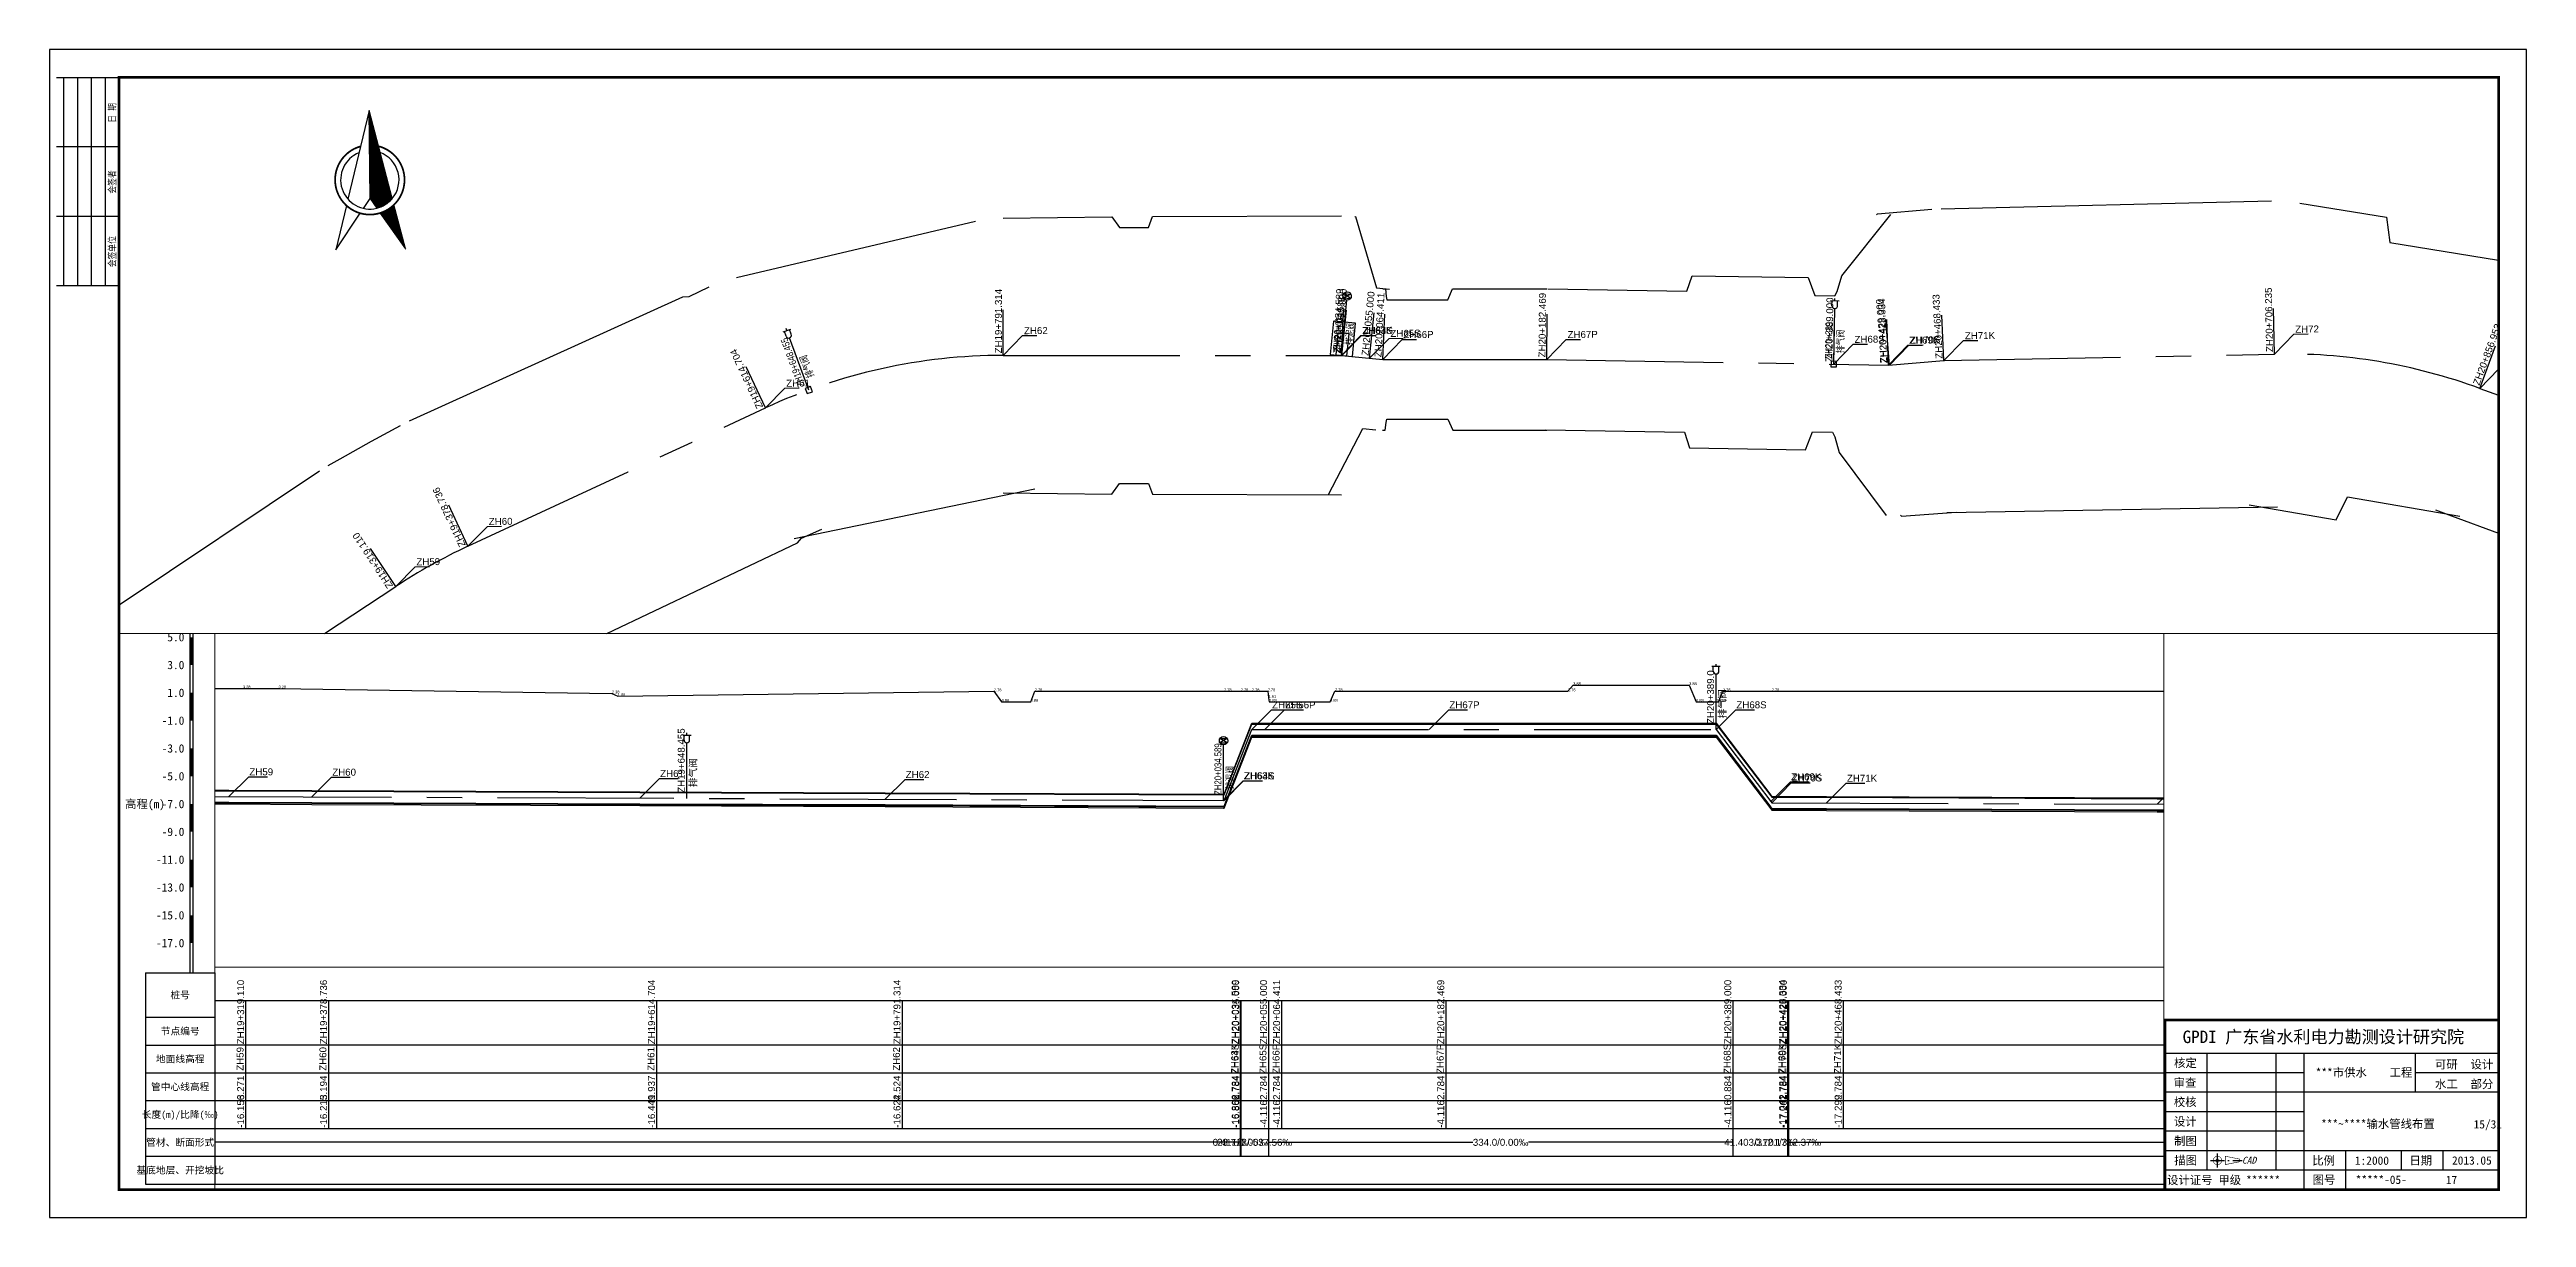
# Paper-space layout '17' of a CAD drawing. Header units: millimetres. Extents: x 0 to 891, y 0 to 420.
# The model-space entities are those that its viewports show. They can reach past a viewport. Long polylines and large blocks are cut down to what shows.
import ezdxf
from ezdxf.enums import TextEntityAlignment as Align
from ezdxf.lldxf.tags import DXFTag

# ---------------------------------------------------------------- set-up
doc = ezdxf.new("R2010")
doc.units = ezdxf.units.MM
doc.linetypes.add('CENTER', pattern=[50.8, 31.75, -6.35, 6.35, -6.35])
for name, color, linetype in [('pipe', 3, 'Continuous'), ('pipe_cen', 1, 'CENTER'), ('tab', 9, 'Continuous'), ('地形剖面', 4, 'Continuous'), ('布局裁图', 3, 'Continuous'), ('水工平面管线标注', 3, 'Continuous'), ('水工开挖线', 5, 'Continuous'), ('纵面管线标注', 3, 'Continuous'), ('附属设施', 2, 'Continuous')]:
    doc.layers.add(name, color=color, linetype=linetype)
doc.layers.add('管线-管廊边线-北线', color=4, linetype='管廊边线', lineweight=9)
doc.styles.add('FSD', font='')
doc.styles.add('HT', font='simhei.ttf')
doc.styles.get("Standard").update_dxf_attribs({"font": 'arial.ttf'})
doc.styles.get('FSD').set_extended_font_data('SimSun')
tags = doc.linetypes.add('管廊边线', pattern='A,50,-5,["管廊边线",Standard,S=2.54,R=0,X=-3.5,Y=-1.27],-12', length=67).pattern_tags.tags
tags[6] = DXFTag(74, 10)

# ---------------------------------------------------------------- blocks, each defined once
blk = doc.blocks.new('sign')
at = {"color": 7}
for p, q in [((-20, 0), (-20, -75)), ((-15, 0), (-15, -75)), ((-10, 0), (-10, -75)), ((-5, 0), (-5, -75)), ((0, -25), (-22.5, -25)), ((0, -50), (-22.5, -50))]:
    blk.add_line(p, q, dxfattribs=at)
blk.add_lwpolyline([(-22.5, 0), (0, 0), (0, -75), (-22.5, -75)], dxfattribs=at)
at = {"color": 3, "style": 'FSD', "width": 0.8}
for s, p in [('日 期', (-1.24, -16.3)), ('会签者', (-1.2, -41.81)), ('会签单位', (-1.2, -68.28))]:
    blk.add_text(s, height=2.5, rotation=90, dxfattribs=at).set_placement(p)
blk = doc.blocks.new('图框')
at = {"color": 7, "ltscale": 8}
for p, q in [((761, 10), (761, 71)), ((881, 71), (881, 10))]:
    blk.add_line(p, q, dxfattribs=at)
at = {"color": 7}
for p, q in [((881, 59), (761, 59)), ((776, 59), (776, 17)), ((801, 17), (801, 59)), ((811, 10), (811, 59)), ((851, 59), (851, 45)), ((811, 52), (761, 52)), ((881, 45), (761, 45)), ((881, 52), (851, 52)), ((811, 38), (761, 38)), ((811, 31), (761, 31)), ((881, 24), (761, 24)), ((826, 10), (826, 24)), ((846, 17), (846, 24)), ((861, 17), (861, 24)), ((881, 17), (761, 17))]:
    blk.add_line(p, q, dxfattribs=at)
at = {"color": 1}
for p, q in [((777.36, 20.51), (782.36, 20.51)), ((779.86, 18.01), (779.86, 23.01)), ((783.61, 20.51), (784.11, 20.51)), ((785.36, 20.51), (788.7, 20.51))]:
    blk.add_line(p, q, dxfattribs=at)
blk.add_lwpolyline([(0, 0), (891, 0), (891, 420), (0, 420)], close=True)
at = {"const_width": 1}
blk.add_lwpolyline([(25, 10), (25, 410), (881, 410), (881, 10)], close=True, dxfattribs=at)
at = {"color": 7, "const_width": 1}
blk.add_lwpolyline([(761, 10), (761, 71), (881, 71), (881, 10)], close=True, dxfattribs=at)
at = {"color": 5, "const_width": 0.2}
for points in [[(781.35, 20.66, 39.991666), (781.36, 20.51, 0.025005)], [(780.45, 20.57, 39.991666), (780.46, 20.51, 0.025005)]]:
    blk.add_lwpolyline(points, format="xyb", close=True, dxfattribs=at)
blk.add_lwpolyline([(787.7, 20.01), (782.7, 19.01), (782.7, 22.01), (787.7, 21.01)], close=True, dxfattribs=at)
blk.add_blockref('sign', (25, 410))
at = {"color": 3, "style": 'HT'}
for s, height, p in [('GPDI 广东省水利电力勘测设计研究院', 4.5, (767.32, 62.71)), ('***市供水', 3, (815.18, 50.63)), ('工程', 3, (841.77, 50.63)), ('可研', 3, (858.09, 53.54)), ('设计', 3, (870.9, 53.54)), ('水工', 3, (858.09, 46.44)), ('部分', 3, (870.9, 46.44)), ('***~****输水管线布置', 3, (817.12, 32.13)), ('比例', 3, (813.95, 18.94)), ('1:2000', 3, (829.29, 18.94)), ('日期', 3, (848.89, 18.98)), ('2013.05', 3, (864.23, 18.98)), ('图号', 3, (814.08, 12.06)), ('*****-05-', 3, (829.59, 12.06))]:
    blk.add_text(s, height=height, dxfattribs=at).set_placement(p)
at = {"color": 3, "ltscale": 8, "style": 'HT'}
for s, p in [('核定', (764.23, 55.53)), ('审查', (764.08, 48.46)), ('校核', (764.15, 41.51)), ('设计', (764.16, 34.49)), ('制图', (764.25, 27.48)), ('描图', (764.31, 20.49))]:
    blk.add_text(s, height=3, dxfattribs=at).set_placement(p, align=Align.MIDDLE_LEFT)
at = {"color": 3, "style": 'HT', "oblique": 15}
blk.add_text('CAD', height=2.5, dxfattribs=at).set_placement((788.67, 19.33))
at = {"color": 3, "ltscale": 8, "style": 'HT'}
for s, p in [('设计证号 ', (761.71, 11.94)), ('甲级 ', (780.19, 11.94)), ('******', (790.15, 11.94))]:
    blk.add_text(s, height=3, dxfattribs=at).set_placement(p)
blk = doc.blocks.new('*X9')
at = {"color": 0}
for p, q in [((2.948, 5.027), (2.95, 5.029)), ((2.948, 5.013), (2.953, 5.017)), ((2.948, 4.999), (2.955, 5.006)), ((2.948, 4.985), (2.958, 4.995)), ((2.948, 4.97), (2.961, 4.983)), ((2.948, 4.956), (2.964, 4.972)), ((2.948, 4.942), (2.967, 4.961)), ((2.948, 4.928), (2.97, 4.949)), ((2.948, 4.914), (2.972, 4.938)), ((2.948, 4.9), (2.975, 4.927)), ((2.948, 4.886), (2.978, 4.916)), ((2.948, 4.871), (2.981, 4.904)), ((2.948, 4.857), (2.984, 4.893)), ((2.948, 4.843), (2.987, 4.882)), ((2.948, 4.829), (2.989, 4.87)), ((2.948, 4.815), (2.992, 4.859)), ((2.948, 4.801), (2.995, 4.848)), ((2.948, 4.787), (2.998, 4.836)), ((2.948, 4.772), (3.001, 4.825)), ((2.948, 4.758), (3.004, 4.814)), ((2.948, 4.744), (3.006, 4.802)), ((2.948, 4.73), (3.009, 4.791)), ((2.948, 4.716), (3.012, 4.78)), ((2.948, 4.702), (3.015, 4.768)), ((2.948, 4.688), (3.018, 4.757)), ((2.948, 4.673), (3.02, 4.746)), ((2.948, 4.659), (3.023, 4.735)), ((2.948, 4.645), (3.026, 4.723)), ((2.948, 4.631), (3.029, 4.712)), ((2.948, 4.617), (3.032, 4.701)), ((2.948, 4.603), (3.035, 4.689)), ((2.948, 4.589), (3.037, 4.678)), ((2.948, 4.574), (3.04, 4.667)), ((2.948, 4.56), (3.043, 4.655)), ((2.948, 4.546), (3.046, 4.644)), ((2.948, 4.532), (3.049, 4.633)), ((2.948, 4.518), (3.052, 4.621)), ((2.948, 4.504), (3.054, 4.61)), ((2.948, 4.49), (3.057, 4.599)), ((2.948, 4.475), (3.06, 4.587)), ((2.948, 4.461), (3.063, 4.576)), ((2.948, 4.447), (3.066, 4.565)), ((2.948, 4.433), (3.069, 4.554)), ((2.948, 4.419), (3.071, 4.542)), ((2.948, 4.405), (3.074, 4.531)), ((2.948, 4.391), (3.077, 4.52)), ((2.948, 4.376), (3.08, 4.508)), ((2.948, 4.362), (3.083, 4.497)), ((2.948, 4.348), (3.086, 4.486)), ((2.948, 4.334), (3.088, 4.474)), ((2.948, 4.32), (3.091, 4.463)), ((2.948, 4.306), (3.094, 4.452)), ((2.948, 4.292), (3.097, 4.44)), ((2.948, 4.277), (3.1, 4.429)), ((2.948, 4.263), (3.103, 4.418)), ((2.948, 4.249), (3.105, 4.406)), ((2.948, 4.235), (3.108, 4.395)), ((2.948, 4.221), (3.111, 4.384)), ((2.948, 4.207), (3.114, 4.372)), ((2.948, 4.193), (3.117, 4.361)), ((2.948, 4.178), (3.119, 4.35)), ((2.948, 4.164), (3.122, 4.339)), ((2.948, 4.15), (3.125, 4.327)), ((2.948, 4.136), (3.128, 4.316)), ((2.948, 4.122), (3.131, 4.305)), ((2.948, 4.108), (3.134, 4.293)), ((2.948, 4.094), (3.136, 4.282)), ((2.948, 4.079), (3.139, 4.271)), ((2.948, 4.065), (3.142, 4.259)), ((2.948, 4.051), (3.145, 4.248)), ((2.948, 4.037), (3.148, 4.237)), ((2.948, 4.023), (3.151, 4.225)), ((2.948, 4.009), (3.153, 4.214)), ((2.948, 3.995), (3.156, 4.203)), ((2.948, 3.98), (3.159, 4.191)), ((2.948, 3.966), (3.162, 4.18)), ((2.948, 3.952), (3.165, 4.169)), ((2.948, 3.938), (3.168, 4.158)), ((2.948, 3.924), (3.17, 4.146)), ((2.948, 3.91), (3.173, 4.135)), ((2.948, 3.896), (3.176, 4.124)), ((2.948, 3.881), (3.179, 4.112)), ((2.948, 3.867), (3.182, 4.101)), ((2.948, 3.853), (3.185, 4.09)), ((2.948, 3.839), (3.187, 4.078)), ((2.948, 3.825), (3.19, 4.067)), ((2.948, 3.811), (3.193, 4.056)), ((2.948, 3.797), (3.196, 4.044)), ((2.948, 3.782), (3.199, 4.033)), ((2.948, 3.768), (3.202, 4.022)), ((2.953, 3.759), (3.204, 4.01)), ((2.958, 3.75), (3.207, 3.999)), ((2.964, 3.742), (3.21, 3.988)), ((2.97, 3.733), (3.213, 3.977)), ((2.976, 3.725), (3.216, 3.965)), ((2.981, 3.717), (3.218, 3.954)), ((2.987, 3.708), (3.221, 3.943)), ((2.993, 3.7), (3.224, 3.931)), ((2.999, 3.691), (3.227, 3.92)), ((3.004, 3.683), (3.23, 3.909)), ((3.01, 3.675), (3.233, 3.897)), ((3.016, 3.666), (3.235, 3.886)), ((3.022, 3.658), (3.238, 3.875)), ((3.027, 3.65), (3.241, 3.863)), ((3.033, 3.641), (3.244, 3.852)), ((3.039, 3.633), (3.247, 3.841)), ((3.048, 3.627), (3.25, 3.829)), ((3.067, 3.633), (3.252, 3.818)), ((3.088, 3.639), (3.255, 3.807)), ((3.111, 3.648), (3.258, 3.795)), ((3.137, 3.66), (3.261, 3.784)), ((3.169, 3.679), (3.264, 3.773)), ((3.223, 3.718), (3.266, 3.76))]:
    blk.add_line(p, q, dxfattribs=at)
blk = doc.blocks.new('*X8')
at = {"color": 0}
for p, q in [((3.102, 3.54), (3.132, 3.57)), ((3.108, 3.532), (3.157, 3.581)), ((3.114, 3.524), (3.185, 3.595)), ((3.119, 3.515), (3.219, 3.615)), ((3.125, 3.507), (3.276, 3.658)), ((3.131, 3.498), (3.292, 3.66)), ((3.137, 3.49), (3.295, 3.648)), ((3.142, 3.482), (3.298, 3.637)), ((3.148, 3.473), (3.301, 3.626)), ((3.154, 3.465), (3.303, 3.614)), ((3.16, 3.457), (3.306, 3.603)), ((3.165, 3.448), (3.309, 3.592)), ((3.171, 3.44), (3.312, 3.581)), ((3.177, 3.431), (3.315, 3.569)), ((3.096, 3.549), (3.11, 3.562)), ((3.183, 3.423), (3.317, 3.558)), ((3.188, 3.415), (3.32, 3.547)), ((3.194, 3.406), (3.323, 3.535)), ((3.2, 3.398), (3.326, 3.524)), ((3.206, 3.389), (3.329, 3.513)), ((3.211, 3.381), (3.332, 3.501)), ((3.217, 3.373), (3.334, 3.49)), ((3.223, 3.364), (3.337, 3.479)), ((3.229, 3.356), (3.34, 3.467)), ((3.234, 3.347), (3.343, 3.456)), ((3.24, 3.339), (3.346, 3.445)), ((3.246, 3.331), (3.349, 3.433)), ((3.252, 3.322), (3.351, 3.422)), ((3.257, 3.314), (3.354, 3.411)), ((3.263, 3.305), (3.357, 3.4)), ((3.269, 3.297), (3.36, 3.388)), ((3.275, 3.289), (3.363, 3.377)), ((3.28, 3.28), (3.366, 3.366)), ((3.286, 3.272), (3.368, 3.354)), ((3.292, 3.263), (3.371, 3.343)), ((3.298, 3.255), (3.374, 3.332)), ((3.303, 3.247), (3.377, 3.32)), ((3.309, 3.238), (3.38, 3.309)), ((3.315, 3.23), (3.383, 3.298)), ((3.321, 3.222), (3.385, 3.286)), ((3.326, 3.213), (3.388, 3.275)), ((3.332, 3.205), (3.391, 3.264)), ((3.338, 3.196), (3.394, 3.252)), ((3.344, 3.188), (3.397, 3.241)), ((3.349, 3.18), (3.4, 3.23)), ((3.355, 3.171), (3.402, 3.218)), ((3.361, 3.163), (3.405, 3.207)), ((3.367, 3.154), (3.408, 3.196)), ((3.372, 3.146), (3.411, 3.185)), ((3.378, 3.138), (3.414, 3.173)), ((3.384, 3.129), (3.416, 3.162)), ((3.39, 3.121), (3.419, 3.151)), ((3.395, 3.112), (3.422, 3.139)), ((3.401, 3.104), (3.425, 3.128)), ((3.407, 3.096), (3.428, 3.117)), ((3.413, 3.087), (3.431, 3.105)), ((3.418, 3.079), (3.433, 3.094)), ((3.424, 3.07), (3.436, 3.083)), ((3.43, 3.062), (3.439, 3.071)), ((3.436, 3.054), (3.442, 3.06)), ((3.441, 3.045), (3.445, 3.049)), ((3.447, 3.037), (3.448, 3.037))]:
    blk.add_line(p, q, dxfattribs=at)
blk = doc.blocks.new('zbz')
for p, q in [((0, 0), (-0.318, -1.274)), ((0, -1.27), (0, 0)), ((0.318, -1.274), (0, 0)), ((-0.341, -1.365), (-0.5, -2)), ((-0.095, -1.409), (0, -1.27)), ((0, -1.27), (0.095, -1.409)), ((0.5, -2), (0.341, -1.365)), ((-0.5, -2), (-0.143, -1.479)), ((0.143, -1.479), (0.5, -2))]:
    blk.add_line(p, q)
at = {"const_width": 0.025}
for points in [[(-0.129, -0.517, 1.014443), (0.143, -1.479, 1.014443)], [(0.341, -1.365, 0.588844), (0.129, -0.517, 1.014443)], [(0.143, -1.479, 0.115834), (0.341, -1.365, 1.014443)]]:
    blk.add_lwpolyline(points, format="xyb", dxfattribs=at)
for start, end in [(111.2477, 283.0769), (319.3202, 68.7523), (283.0769, 319.3202)]:
    blk.add_arc((0, -1), 0.42, start, end)
for name in ['*X9', '*X8']:
    blk.add_blockref(name, (-2.948, -5.035))
blk = doc.blocks.new('指北针')
at = {"xscale": 25, "yscale": 25, "zscale": 25}
blk.add_blockref('zbz', (12.5, 50), dxfattribs=at)
blk = doc.blocks.new('qin排气阀va')
at = {"layer": '附属设施'}
for points in [[(-1.5, 22.8), (1.5, 22.8)], [(-1, 21), (-1, 22.8)], [(0, 22.8), (0, 23.55)], [(0, 0), (0, 20)], [(1, 21), (1, 22.8)]]:
    blk.add_lwpolyline(points, dxfattribs=at)
blk.add_arc((0, 21), 1, 180, 0, dxfattribs=at)
blk.add_attdef('名称', text='', height=2.5, rotation=90, dxfattribs=at).set_placement((1, 4), align=Align.TOP_LEFT)
blk.add_attdef('ZH', text='', height=2.5, rotation=90, dxfattribs=at).set_placement((0, 2), align=Align.BOTTOM_LEFT)
blk = doc.blocks.new('qin排泥阀vmud')
at = {"layer": '附属设施'}
for points in [[(-1.29, 22.2652), (1.29, 22.2652), (-1.29, 20.7348), (1.29, 20.7348), (-1.29, 22.2652)], [(0, 0), (0, 20)]]:
    blk.add_lwpolyline(points, dxfattribs=at)
blk.add_circle((0, 21.5), 1.5, dxfattribs=at)
blk.add_attdef('名称', text='', height=2.5, rotation=89.9999985, dxfattribs=at).set_placement((1, 4), align=Align.TOP_LEFT)
blk.add_attdef('ZH', text='', height=2.5, rotation=89.9999985, dxfattribs=at).set_placement((0, 2), align=Align.BOTTOM_LEFT)
blk = doc.blocks.new('qin排气阀pa')
at = {"layer": '附属设施'}
for points in [[(-1.5, 22.8), (1.5, 22.8)], [(-1, 21), (-1, 22.8)], [(0, 22.8), (0, 23.55)], [(0, 0), (0, 20)], [(1, 21), (1, 22.8)]]:
    blk.add_lwpolyline(points, dxfattribs=at)
blk.add_lwpolyline([(-1, -1), (1, -1), (1, 1), (-1, 1)], close=True, dxfattribs=at)
blk.add_arc((0, 21), 1, 180, 0, dxfattribs=at)
blk.add_attdef('名称', text='', height=2.5, rotation=90, dxfattribs=at).set_placement((1, 4), align=Align.TOP_LEFT)
blk.add_attdef('ZH', text='', height=2.5, rotation=90, dxfattribs=at).set_placement((0, 2), align=Align.BOTTOM_LEFT)
blk = doc.blocks.new('qin排泥阀pmud')
at = {"layer": '附属设施'}
for points in [[(-1.29, 22.2652), (1.29, 22.2652), (-1.29, 20.7348), (1.29, 20.7348), (-1.29, 22.2652)], [(0, 0), (0, 20)]]:
    blk.add_lwpolyline(points, dxfattribs=at)
for points in [[(-4, 0), (4, 0), (4, 12), (-4, 12)], [(-2, 0), (2, 0), (2, 8), (-2, 8)]]:
    blk.add_lwpolyline(points, close=True, dxfattribs=at)
blk.add_circle((0, 21.5), 1.5, dxfattribs=at)
blk.add_attdef('名称', text='', height=2.5, rotation=89.9999985, dxfattribs=at).set_placement((1, 4), align=Align.TOP_LEFT)
blk.add_attdef('ZH', text='', height=2.5, rotation=89.9999985, dxfattribs=at).set_placement((0, 2), align=Align.BOTTOM_LEFT)

msp = doc.modelspace()

# ---------------------------------------------------------------- linework, layer by layer
at = {"layer": 'pipe'}
for points in [[(531409.9, 2381762.2), (532564.5, 2381757.7), (532624.1, 2381757.4), (532860.1, 2381756.5), (533036.7, 2381755.8), (533280, 2381754.8), (533280.4, 2381754.8), (533300.4, 2381805.8), (533309.8, 2381805.8), (533427.9, 2381805.8), (533634.4, 2381805.8), (533673.7, 2381754.1), (533674.4, 2381753.2), (533713.8, 2381753.1), (533951.6, 2381752.1), (534102.4, 2381751.5)], [(531409.9, 2381761.6), (532564.5, 2381757.1), (532624.1, 2381756.8), (532860.1, 2381755.9), (533036.7, 2381755.2), (533280, 2381754.2), (533280.4, 2381754.2), (533300.4, 2381805.2), (533309.8, 2381805.2), (533427.9, 2381805.2), (533634.4, 2381805.2), (533673.7, 2381753.5), (533674.4, 2381752.6), (533713.8, 2381752.5), (533951.6, 2381751.5), (534102.4, 2381750.9)], [(531409.9, 2381753.6), (532564.5, 2381749.1), (532624.1, 2381748.8), (532860.1, 2381747.9), (533036.7, 2381747.2), (533280, 2381746.2), (533280.4, 2381746.2), (533300.4, 2381797.2), (533309.8, 2381797.2), (533427.9, 2381797.2), (533634.4, 2381797.2), (533673.7, 2381745.5), (533674.4, 2381744.6), (533713.8, 2381744.5), (533951.6, 2381743.5), (534102.4, 2381742.9)], [(531409.9, 2381753), (532564.5, 2381748.5), (532624.1, 2381748.2), (532860.1, 2381747.3), (533036.7, 2381746.6), (533280, 2381745.6), (533280.4, 2381745.6), (533300.4, 2381796.6), (533309.8, 2381796.6), (533427.9, 2381796.6), (533634.4, 2381796.6), (533673.7, 2381744.9), (533674.4, 2381744), (533713.8, 2381743.9), (533951.6, 2381742.9), (534102.4, 2381742.3)], [(531409.9, 2381752.2), (532564.5, 2381747.7), (532624.1, 2381747.4), (532860.1, 2381746.5), (533036.7, 2381745.8), (533280, 2381744.8), (533280.4, 2381744.8), (533300.4, 2381795.8), (533309.8, 2381795.8), (533427.9, 2381795.8), (533634.4, 2381795.8), (533673.7, 2381744.1), (533674.4, 2381743.2), (533713.8, 2381743.1), (533951.6, 2381742.1), (534102.4, 2381741.5)]]:
    msp.add_lwpolyline(points, dxfattribs=at)
at = {"layer": 'pipe_cen'}
msp.add_lwpolyline([(528500.2, 2393525.6), (529472.1, 2394149.1, -0.036732), (529524.4, 2394177.5), (529739.6, 2394274.5, -0.109181), (529911.1, 2394310.3), (530154.3, 2394307.5), (530184, 2394304.3), (530302, 2394302.9), (530547.8, 2394296.1), (530587.8, 2394298.8), (530825.6, 2394300.8, -0.093028), (530973.1, 2394274.4), (531481.6, 2394081.5, -0.070939)], format="xyb", dxfattribs=at)
msp.add_lwpolyline([(531043.4, 2381759.1), (533280, 2381750.2), (533280.4, 2381750.2), (533300.4, 2381801.2), (533634.4, 2381801.2), (533673.7, 2381749.5), (533674.4, 2381748.6), (537328.5, 2381734.1)], dxfattribs=at)
at = {"layer": 'tab'}
for points in [[(513183.4, 2381401.7), (554886.6, 2381401.7)], [(532564.5, 2381401.7), (532564.5, 2381309.7)], [(532624.1, 2381401.7), (532624.1, 2381309.7)], [(532860.1, 2381401.7), (532860.1, 2381309.7)], [(533036.7, 2381401.7), (533036.7, 2381309.7)], [(533280, 2381401.7), (533280, 2381309.7)], [(533280.4, 2381401.7), (533280.4, 2381309.7)], [(533300.4, 2381401.7), (533300.4, 2381309.7)], [(533309.8, 2381401.7), (533309.8, 2381309.7)], [(533427.9, 2381401.7), (533427.9, 2381309.7)], [(533634.4, 2381401.7), (533634.4, 2381309.7)], [(533673.7, 2381401.7), (533673.7, 2381309.7)], [(533674.4, 2381401.7), (533674.4, 2381309.7)], [(533713.8, 2381401.7), (533713.8, 2381309.7)], [(513183.4, 2381369.7), (554886.6, 2381369.7)], [(513183.4, 2381349.7), (554886.6, 2381349.7)], [(513183.4, 2381329.7), (554886.6, 2381329.7)], [(513183.4, 2381309.7), (554886.6, 2381309.7)], [(533280, 2381309.7), (533280, 2381289.7)], [(533280.4, 2381309.7), (533280.4, 2381289.7)], [(533300.4, 2381309.7), (533300.4, 2381289.7)], [(533634.4, 2381309.7), (533634.4, 2381289.7)], [(533673.7, 2381309.7), (533673.7, 2381289.7)], [(533674.4, 2381309.7), (533674.4, 2381289.7)], [(513183.4, 2381289.7), (554886.6, 2381289.7)], [(533280, 2381299.7), (533277, 2381299.7), (532181.7, 2381299.7)], [(533300.4, 2381299.7), (533303.4, 2381299.7), (533447.4, 2381299.7)], [(533634.4, 2381299.7), (533631.4, 2381299.7), (533487.4, 2381299.7)], [(533674.4, 2381299.7), (533677.4, 2381299.7), (535481.5, 2381299.7)], [(513183.4, 2381269.7), (554886.6, 2381269.7)]]:
    msp.add_lwpolyline(points, dxfattribs=at)
at = {"layer": '地形剖面'}
msp.add_lwpolyline([(532257.4, 2381829.2), (532574.5, 2381830.8), (532600.1, 2381830.8), (532840, 2381827.2), (532844.2, 2381825.2), (533114.8, 2381828.8), (533120.4, 2381821.2), (533141.3, 2381821.2), (533144.2, 2381828.8), (533280.4, 2381828.8), (533292.4, 2381828.8), (533300.4, 2381828.8), (533311.8, 2381828.8), (533312.4, 2381824.1), (533312.8, 2381821.2), (533356.7, 2381821.2), (533360.2, 2381828.8), (533527.8, 2381828.8), (533531.6, 2381833.2), (533615, 2381833.2), (533620, 2381821.2), (533634.4, 2381821.2), (533634.4, 2381821.2), (533636, 2381821.2), (533639.3, 2381828.8), (533674.4, 2381828.8), (533674.4, 2381828.8), (534014.9, 2381828.8)], dxfattribs=at)
at = {"layer": '水工平面管线标注', "color": 9}
for points in [[(529911.1, 2394310.3), (529911.5, 2394343)], [(530154.3, 2394307.5), (530156.3, 2394340.2)], [(530154.7, 2394307.5), (530158.3, 2394340)], [(530174.6, 2394305.3), (530178.2, 2394337.8)], [(530184, 2394304.3), (530186, 2394336.9)], [(530302, 2394302.9), (530302.7, 2394335.6)], [(530587.8, 2394298.8), (530586.6, 2394331.5)], [(530825.6, 2394300.8), (530825.3, 2394333.5)], [(529911.1, 2394310.3), (529925.2, 2394324.4), (529935.5, 2394324.4)], [(530154.3, 2394307.5), (530168.5, 2394321.7), (530178.7, 2394321.7)], [(530154.7, 2394307.5), (530168.9, 2394321.6), (530179.1, 2394321.6)], [(530174.6, 2394305.3), (530188.8, 2394319.4), (530199, 2394319.4)], [(530184, 2394304.3), (530198.1, 2394318.4), (530208.4, 2394318.4)], [(530302, 2394302.9), (530316.2, 2394317.1), (530326.4, 2394317.1)], [(530508.5, 2394297.2), (530509.4, 2394329.9)], [(530548.5, 2394296.1), (530546.3, 2394328.8)], [(530547.8, 2394296.1), (530547.1, 2394328.8)], [(530825.6, 2394300.8), (530839.7, 2394315), (530850, 2394315)], [(529739.6, 2394274.5), (529726.1, 2394304.3)], [(530508.5, 2394297.2), (530522.6, 2394311.3), (530532.9, 2394311.3)], [(530547.8, 2394296.1), (530561.9, 2394310.2), (530572.2, 2394310.2)], [(530548.5, 2394296.1), (530562.6, 2394310.3), (530572.9, 2394310.3)], [(530587.8, 2394298.8), (530602, 2394313), (530612.2, 2394313)], [(530973.1, 2394274.4), (530984.7, 2394305)], [(529739.6, 2394274.5), (529753.7, 2394288.6), (529764, 2394288.6)], [(530973.1, 2394274.4), (530987.3, 2394288.6), (530997.5, 2394288.6)], [(529524.4, 2394177.5), (529511, 2394207.3)], [(529524.4, 2394177.5), (529538.6, 2394191.6), (529548.8, 2394191.6)], [(529472.1, 2394149.1), (529454.4, 2394176.6)], [(529472.1, 2394149.1), (529486.2, 2394163.2), (529496.5, 2394163.2)]]:
    msp.add_lwpolyline(points, dxfattribs=at)
at = {"layer": '水工平面管线标注'}
for points in [[(529910.8, 2394310.3, 0.5, 0.5, -1), (529911.3, 2394310.3, 0, 0, 0)], [(529910.8, 2394310.3, 0.5, 0.5, 1), (529911.3, 2394310.3, 0, 0, 0)], [(530154.1, 2394307.5, 0.5, 0.5, -1), (530154.6, 2394307.5, 0, 0, 0)], [(530154.1, 2394307.5, 0.5, 0.5, 1), (530154.6, 2394307.5, 0, 0, 0)], [(530154.5, 2394307.5, 0.5, 0.5, -1), (530155, 2394307.5, 0, 0, 0)], [(530154.5, 2394307.5, 0.5, 0.5, 1), (530155, 2394307.5, 0, 0, 0)], [(530174.4, 2394305.3, 0.5, 0.5, -1), (530174.9, 2394305.3, 0, 0, 0)], [(530174.4, 2394305.3, 0.5, 0.5, 1), (530174.9, 2394305.3, 0, 0, 0)], [(530183.7, 2394304.3, 0.5, 0.5, -1), (530184.2, 2394304.3, 0, 0, 0)], [(530183.7, 2394304.3, 0.5, 0.5, 1), (530184.2, 2394304.3, 0, 0, 0)], [(530301.8, 2394302.9, 0.5, 0.5, -1), (530302.3, 2394302.9, 0, 0, 0)], [(530301.8, 2394302.9, 0.5, 0.5, 1), (530302.3, 2394302.9, 0, 0, 0)], [(530508.2, 2394297.2, 0.5, 0.5, -1), (530508.7, 2394297.2, 0, 0, 0)], [(530508.2, 2394297.2, 0.5, 0.5, 1), (530508.7, 2394297.2, 0, 0, 0)], [(530547.6, 2394296.1, 0.5, 0.5, -1), (530548.1, 2394296.1, 0, 0, 0)], [(530547.6, 2394296.1, 0.5, 0.5, 1), (530548.1, 2394296.1, 0, 0, 0)], [(530548.2, 2394296.1, 0.5, 0.5, -1), (530548.7, 2394296.1, 0, 0, 0)], [(530548.2, 2394296.1, 0.5, 0.5, 1), (530548.7, 2394296.1, 0, 0, 0)], [(530587.6, 2394298.8, 0.5, 0.5, -1), (530588.1, 2394298.8, 0, 0, 0)], [(530587.6, 2394298.8, 0.5, 0.5, 1), (530588.1, 2394298.8, 0, 0, 0)], [(530825.4, 2394300.8, 0.5, 0.5, -1), (530825.9, 2394300.8, 0, 0, 0)], [(530825.4, 2394300.8, 0.5, 0.5, 1), (530825.9, 2394300.8, 0, 0, 0)], [(529739.3, 2394274.5, 0.5, 0.5, -1), (529739.8, 2394274.5, 0, 0, 0)], [(529739.3, 2394274.5, 0.5, 0.5, 1), (529739.8, 2394274.5, 0, 0, 0)], [(530972.9, 2394274.4, 0.5, 0.5, -1), (530973.4, 2394274.4, 0, 0, 0)], [(530972.9, 2394274.4, 0.5, 0.5, 1), (530973.4, 2394274.4, 0, 0, 0)], [(529524.2, 2394177.5, 0.5, 0.5, -1), (529524.7, 2394177.5, 0, 0, 0)], [(529524.2, 2394177.5, 0.5, 0.5, 1), (529524.7, 2394177.5, 0, 0, 0)], [(529471.8, 2394149.1, 0.5, 0.5, -1), (529472.3, 2394149.1, 0, 0, 0)], [(529471.8, 2394149.1, 0.5, 0.5, 1), (529472.3, 2394149.1, 0, 0, 0)]]:
    msp.add_lwpolyline(points, format="xyseb", dxfattribs=at)
at = {"layer": '水工开挖线'}
for points in [[(529719.9, 2394368.6), (529892.3, 2394407.2)], [(529912.2, 2394409), (529990.3, 2394409.2), (529995.8, 2394401.4), (530016.7, 2394401.2), (530019.7, 2394409), (530155.5, 2394407.9)], [(530165.2, 2394407.3), (530165.7, 2394407.2), (530174.4, 2394376.4), (530180.1, 2394355.8), (530189.5, 2394354.8)], [(530303.4, 2394353.7), (530403.4, 2394350.9), (530407.4, 2394361.9), (530490.8, 2394359.6), (530495.4, 2394346.6), (530509.8, 2394346.2), (530509.8, 2394346.2), (530511.6, 2394349.4), (530515.1, 2394360.6), (530550.8, 2394404.3)], [(530540.5, 2394404.1), (530541.1, 2394405), (530541.1, 2394405), (530580.4, 2394407.8)], [(530586.9, 2394408.1), (530824.7, 2394410.9)], [(530845, 2394409.2), (530907.3, 2394398.2), (530909.6, 2394380), (530990.4, 2394365.9)], [(529483.5, 2394268.2), (529681.1, 2394355.2), (529685.7, 2394355.4), (529700, 2394362.1)], [(530184.6, 2394355), (530186.5, 2394355), (530187.1, 2394349.6), (530187.5, 2394347.2), (530231.4, 2394346.7), (530234.9, 2394354.5), (530302.6, 2394353.7)], [(529424.6, 2394236.7), (529433.3, 2394241.5), (529455.8, 2394253.8), (529477, 2394265)], [(530183.4, 2394253.5), (530185.3, 2394253.5), (530186.1, 2394258.9), (530186.5, 2394261.2), (530230.4, 2394260.7), (530233.8, 2394252.9), (530301.5, 2394252.1)], [(530143.4, 2394207.8), (530143.8, 2394207.7), (530159, 2394236), (530169.1, 2394254.8), (530178.5, 2394253.8)], [(530300.6, 2394252.2), (530400.5, 2394249.4), (530404, 2394238.2), (530487.4, 2394235.8), (530492.7, 2394248.6), (530507.1, 2394248.2), (530507.1, 2394248.2), (530508.7, 2394244.9), (530511.6, 2394233.5), (530544.8, 2394187.9)], [(528451.7, 2393601.2), (528479.3, 2393619), (528478, 2393625.8), (528492.5, 2393635.2), (528564.3, 2393678.8), (528647.1, 2393732.3), (528655.2, 2393729.9), (528790.9, 2393817.6), (528788.2, 2393823.9), (528832.4, 2393852.1), (528849.3, 2393863), (529044.8, 2393989.7), (529063.4, 2394006.4), (529101.6, 2394034.1), (529109.2, 2394031.7), (529161, 2394065.2), (529418.3, 2394232.9)], [(529759.2, 2394180.3), (529932.6, 2394214)], [(529909.9, 2394211.6), (529988, 2394209.6), (529993.7, 2394217.3), (530014.6, 2394217), (530017.4, 2394209.2), (530153.2, 2394207.2)], [(530555.2, 2394188.1), (530555.9, 2394187.2), (530555.9, 2394187.2), (530595.2, 2394189.8)], [(530588.7, 2394189.5), (530826.5, 2394190.8)], [(530806.2, 2394192.5), (530868.5, 2394181.1), (530877, 2394197.4), (530957.6, 2394182.7)], [(529565.4, 2394086.7), (529761.4, 2394177.2), (529764.5, 2394180.5), (529779.1, 2394186.8)], [(530940.1, 2394187.5), (530951.7, 2394183), (531038.3, 2394149.8), (531447.6, 2393991.8)], [(529519.6, 2394061.5), (529528.4, 2394066.2), (529550.9, 2394078.4), (529572, 2394090)]]:
    msp.add_lwpolyline(points, dxfattribs=at)
at = {"layer": '管线-管廊边线-北线', "color": 2, "linetype": 'CENTER'}
msp.add_lwpolyline([(528500.2, 2393525.6), (529472.1, 2394149.1, -0.036732), (529524.4, 2394177.5), (529739.6, 2394274.5, -0.109181), (529911.1, 2394310.3), (530154.3, 2394307.5), (530184, 2394304.3), (530302, 2394302.9), (530547.8, 2394296.1), (530587.8, 2394298.8), (530825.6, 2394300.8, -0.093028), (530973.1, 2394274.4), (531481.6, 2394081.5, -0.070939)], format="xyb", dxfattribs=at)
at = {"layer": '纵面管线标注', "color": 9}
for points in [[(533300.4, 2381801.2), (533314.5, 2381815.4), (533328, 2381815.4)], [(533309.8, 2381801.2), (533324, 2381815.4), (533337.5, 2381815.4)], [(533427.9, 2381801.2), (533442, 2381815.4), (533455.5, 2381815.4)], [(533634.4, 2381801.2), (533648.5, 2381815.4), (533662, 2381815.4)], [(532564.5, 2381753.1), (532578.7, 2381767.2), (532592.2, 2381767.2)], [(532624.1, 2381752.8), (532638.3, 2381767), (532651.8, 2381767)], [(532860.1, 2381751.9), (532874.2, 2381766), (532887.7, 2381766)], [(533036.7, 2381751.2), (533050.9, 2381765.3), (533064.4, 2381765.3)], [(533280, 2381750.2), (533294.1, 2381764.4), (533307.6, 2381764.4)], [(533280.4, 2381750.2), (533294.5, 2381764.4), (533308, 2381764.4)], [(533673.7, 2381749.5), (533687.9, 2381763.7), (533701.4, 2381763.7)], [(533674.4, 2381748.6), (533688.5, 2381762.8), (533702, 2381762.8)], [(533713.8, 2381748.5), (533728, 2381762.6), (533741.5, 2381762.6)], [(533951.6, 2381747.5), (533965.8, 2381761.7), (533979.3, 2381761.7)]]:
    msp.add_lwpolyline(points, dxfattribs=at)

# ---------------------------------------------------------------- block references
at = {"layer": '附属设施'}
ref = msp.add_blockref('qin排泥阀pmud', (530154.3, 2394307.5), dxfattribs=dict(at, xscale=2, yscale=2, zscale=2, rotation=353.7615020446369))
ref.add_attrib('ZH', 'ZH20+034.589', dxfattribs={"height": 5, "rotation": 83.7615, "width": 0.8}).set_placement((530154.8, 2394311.5), align=Align.BOTTOM_LEFT)
ref.add_attrib('名称', '排泥阀', dxfattribs={"height": 5, "rotation": 83.7615, "width": 0.8}).set_placement((530157.2, 2394315.2), align=Align.TOP_LEFT)
ref = msp.add_blockref('qin排气阀pa', (529770.9, 2394287), dxfattribs=dict(at, xscale=2, yscale=2, zscale=2, rotation=19.5025902379838))
ref.add_attrib('ZH', 'ZH19+648.455', dxfattribs={"height": 5, "rotation": 109.5026, "width": 0.8}).set_placement((529769.5, 2394290.8), align=Align.BOTTOM_LEFT)
ref.add_attrib('名称', '排气阀', dxfattribs={"height": 5, "rotation": 109.5026, "width": 0.8}).set_placement((529770.1, 2394295.2), align=Align.TOP_LEFT)
ref = msp.add_blockref('qin排气阀pa', (530508.5, 2394297.2), dxfattribs=dict(at, xscale=2, yscale=2, zscale=2, rotation=358.4107145587161))
ref.add_attrib('ZH', 'ZH20+389.', dxfattribs={"height": 5, "rotation": 88.4107, "width": 0.8}).set_placement((530508.6, 2394301.2), align=Align.BOTTOM_LEFT)
ref.add_attrib('名称', '排气阀', dxfattribs={"height": 5, "rotation": 88.4107, "width": 0.8}).set_placement((530510.7, 2394305.1), align=Align.TOP_LEFT)
at = {"layer": '附属设施', "xscale": 2, "yscale": 2, "zscale": 2}
for p, values in [((533634.4, 2381801.2), {'ZH': 'ZH20+389.0', '名称': '排气阀'}), ((532893.9, 2381751.7), {'ZH': 'ZH19+648.455', '名称': '排气阀'})]:
    msp.add_blockref('qin排气阀va', p, dxfattribs=at).add_auto_attribs(values)
at = {"layer": '附属设施'}
ref = msp.add_blockref('qin排泥阀vmud', (533280, 2381750.2), dxfattribs=dict(at, xscale=2, yscale=2, zscale=2))
ref.add_attrib('ZH', 'ZH20+034.589', dxfattribs={"height": 5, "rotation": 90, "width": 0.8}).set_placement((533280, 2381754.2), align=Align.BOTTOM_LEFT)
ref.add_attrib('名称', '排泥阀', dxfattribs={"height": 5, "rotation": 90, "width": 0.8}).set_placement((533282, 2381758.2), align=Align.TOP_LEFT)

# ---------------------------------------------------------------- texts
at = {"layer": 'tab', "color": 3}
for s, p in [('ZH19+319.110', (532563.4, 2381370.2)), ('ZH19+378.736', (532623, 2381370.2)), ('ZH19+614.704', (532859, 2381370.2)), ('ZH19+791.314', (533035.6, 2381370.2)), ('ZH20+034.589', (533278.9, 2381370.2)), ('ZH20+035.000', (533279.3, 2381370.2)), ('ZH20+055.000', (533299.3, 2381370.2)), ('ZH20+064.411', (533308.7, 2381370.2)), ('ZH20+182.469', (533426.8, 2381370.2)), ('ZH20+389.000', (533633.3, 2381370.2)), ('ZH20+428.334', (533672.6, 2381370.2)), ('ZH20+429.000', (533673.3, 2381370.2)), ('ZH20+468.433', (533712.7, 2381370.2)), ('ZH20+706.235', (533950.5, 2381370.2)), ('3.271', (532563.4, 2381330.2)), ('3.194', (532623, 2381330.2)), ('1.937', (532859, 2381330.2)), ('2.524', (533035.6, 2381330.2)), ('2.784', (533278.9, 2381330.2)), ('2.784', (533279.3, 2381330.2)), ('2.784', (533299.3, 2381330.2)), ('2.784', (533308.7, 2381330.2)), ('2.784', (533426.8, 2381330.2)), ('0.884', (533633.3, 2381330.2)), ('2.784', (533672.6, 2381330.2)), ('2.784', (533673.3, 2381330.2)), ('2.784', (533712.7, 2381330.2)), ('2.784', (533950.5, 2381330.2)), ('-16.156', (532563.4, 2381310.2)), ('-16.215', (532623, 2381310.2)), ('-16.449', (532859, 2381310.2)), ('-16.624', (533035.6, 2381310.2)), ('-16.866', (533278.9, 2381310.2)), ('-16.866', (533279.3, 2381310.2)), ('-4.116', (533299.3, 2381310.2)), ('-4.116', (533308.7, 2381310.2)), ('-4.116', (533426.8, 2381310.2)), ('-4.116', (533633.3, 2381310.2)), ('-17.041', (533672.6, 2381310.2)), ('-17.26', (533673.3, 2381310.2)), ('-17.299', (533712.7, 2381310.2)), ('-17.535', (533950.5, 2381310.2))]:
    msp.add_text(s, height=5, rotation=90, dxfattribs=at).set_placement(p)
for s, p in [('ZH59', (532564.5, 2381359.7)), ('ZH60', (532624.1, 2381359.7)), ('ZH61', (532860.1, 2381359.7)), ('ZH62', (533036.7, 2381359.7)), ('ZH63K', (533280, 2381359.7)), ('ZH64S', (533280.4, 2381359.7)), ('ZH65S', (533300.4, 2381359.7)), ('ZH66P', (533309.8, 2381359.7)), ('ZH67P', (533427.9, 2381359.7)), ('ZH68S', (533634.4, 2381359.7)), ('ZH69K', (533673.7, 2381359.7)), ('ZH70S', (533674.4, 2381359.7)), ('ZH71K', (533713.8, 2381359.7)), ('ZH72', (533951.6, 2381359.7))]:
    msp.add_text(s, height=5, rotation=90, dxfattribs=at).set_placement(p, align=Align.BOTTOM_CENTER)
for s, p in [('0.411/0.00‰', (533280.2, 2381299.7)), ('23.718/-537.56‰', (533290.4, 2381299.7)), ('334.0/0.00‰', (533467.4, 2381299.7)), ('41.403/312.17‰', (533654.1, 2381299.7)), ('0.701/312.37‰', (533674.1, 2381299.7))]:
    msp.add_text(s, height=5, dxfattribs=at).set_placement(p, align=Align.MIDDLE_CENTER)
at = {"layer": '地形剖面', "color": 9}
for s, p in [('3.28', (532574.5, 2381830.8)), ('3.28', (532600.1, 2381830.8)), ('2.38', (532840, 2381827.2)), ('1.88', (532844.2, 2381825.2)), ('2.78', (533114.8, 2381828.8)), ('0.88', (533120.4, 2381821.2)), ('0.88', (533141.3, 2381821.2)), ('2.78', (533144.2, 2381828.8)), ('2.78', (533280.4, 2381828.8)), ('2.78', (533292.4, 2381828.8)), ('2.78', (533300.4, 2381828.8)), ('2.78', (533311.8, 2381828.8)), ('1.61', (533312.4, 2381824.1)), ('0.88', (533312.8, 2381821.2)), ('0.88', (533356.7, 2381821.2)), ('2.78', (533360.2, 2381828.8)), ('2.78', (533527.8, 2381828.8)), ('3.88', (533531.6, 2381833.2)), ('3.88', (533615, 2381833.2)), ('0.88', (533620, 2381821.2)), ('0.88', (533634.4, 2381821.2)), ('0.88', (533634.4, 2381821.2)), ('0.88', (533636, 2381821.2)), ('2.78', (533639.3, 2381828.8)), ('2.78', (533674.4, 2381828.8)), ('2.78', (533674.4, 2381828.8))]:
    msp.add_text(s, height=2, dxfattribs=at).set_placement(p)
at = {"layer": '水工平面管线标注'}
for s, rotation, p in [('ZH19+791.314', 89.3419, (529910.1, 2394311.8)), ('ZH20+034.589', 86.5517, (530153.4, 2394309.1)), ('ZH20+035.000', 83.7615, (530153.9, 2394309.1)), ('ZH20+055.000', 83.7615, (530173.8, 2394306.9)), ('ZH20+064.411', 86.5517, (530183.1, 2394305.8)), ('ZH20+182.469', 88.8763, (530301.1, 2394304.4)), ('ZH20+389.000', 88.4107, (530507.5, 2394298.7)), ('ZH20+429.000', 93.8897, (530547.4, 2394297.6)), ('ZH20+428.334', 91.1502, (530546.8, 2394297.6)), ('ZH20+468.433', 92.1875, (530586.8, 2394300.3)), ('ZH20+706.235', 90.4852, (530824.6, 2394302.3)), ('ZH19+614.704', 114.2657, (529738, 2394275.4)), ('ZH20+856.953', 69.226, (530972.7, 2394276.2)), ('ZH19+378.736', 114.2657, (529522.9, 2394178.4)), ('ZH19+319.110', 122.6803, (529470.4, 2394149.8))]:
    msp.add_text(s, height=5, rotation=rotation, dxfattribs=at).set_placement(p)
for s, p in [('ZH62', (529926.2, 2394325.4)), ('ZH63K', (530169.5, 2394322.7)), ('ZH64S', (530169.9, 2394322.6)), ('ZH65S', (530189.8, 2394320.4)), ('ZH66P', (530199.1, 2394319.4)), ('ZH67P', (530317.2, 2394318.1)), ('ZH68S', (530523.6, 2394312.3)), ('ZH69K', (530562.9, 2394311.2)), ('ZH70S', (530563.6, 2394311.3)), ('ZH71K', (530603, 2394314)), ('ZH72', (530840.7, 2394316)), ('ZH61', (529754.7, 2394289.6)), ('ZH73', (530988.3, 2394289.6)), ('ZH60', (529539.6, 2394192.6)), ('ZH59', (529487.2, 2394164.2))]:
    msp.add_text(s, height=5, dxfattribs=at).set_placement(p)
at = {"layer": '纵面管线标注'}
for s, p in [('ZH65S', (533315, 2381816.5)), ('ZH66P', (533324.5, 2381816.5)), ('ZH67P', (533442.5, 2381816.5)), ('ZH68S', (533649, 2381816.5)), ('ZH59', (532579.2, 2381768.3)), ('ZH60', (532638.8, 2381768.1)), ('ZH61', (532874.7, 2381767.1)), ('ZH62', (533051.4, 2381766.4)), ('ZH63K', (533294.6, 2381765.5)), ('ZH64S', (533295, 2381765.5)), ('ZH69K', (533688.4, 2381764.8)), ('ZH70S', (533689, 2381763.9)), ('ZH71K', (533728.5, 2381763.7))]:
    msp.add_text(s, height=5, dxfattribs=at).set_placement(p)

psp = doc.layouts.new('17')

# ---------------------------------------------------------------- linework, layer by layer
at = {"layer": '布局裁图'}
for points in [[(50.5, 210), (50.5, 88)], [(51.5, 210), (51.5, 88)], [(34.5, 88), (59.5, 88)], [(34.5, 88), (34.5, 12)], [(59.5, 88), (59.5, 12)], [(34.5, 72), (59.5, 72)], [(34.5, 62), (59.5, 62)], [(34.5, 52), (59.5, 52)], [(34.5, 42), (59.5, 42)], [(34.5, 32), (59.5, 32)], [(34.5, 22), (59.5, 22)], [(34.5, 12), (59.5, 12)]]:
    psp.add_lwpolyline(points, dxfattribs=at)
for points in [[(50.5, 208.68), (51.5, 208.68), (50.5, 198.68), (51.5, 198.68)], [(50.5, 188.68), (51.5, 188.68), (50.5, 178.68), (51.5, 178.68)], [(50.5, 168.68), (51.5, 168.68), (50.5, 158.68), (51.5, 158.68)], [(50.5, 148.68), (51.5, 148.68), (50.5, 138.68), (51.5, 138.68)], [(50.5, 128.68), (51.5, 128.68), (50.5, 118.68), (51.5, 118.68)], [(50.5, 108.68), (51.5, 108.68), (50.5, 98.68), (51.5, 98.68)]]:
    psp.add_solid(points, dxfattribs=at)

# ---------------------------------------------------------------- block references
psp.add_blockref('图框', (0, 0), dxfattribs=at)
at = {"layer": '布局裁图', "rotation": 0.6580937795046676}
psp.add_blockref('指北针', (103, 348), dxfattribs=at)

# ---------------------------------------------------------------- texts
at = {"layer": '布局裁图', "style": 'HT'}
for s, p in [('5.0', (48.5, 208.68)), ('3.0', (48.5, 198.68)), ('1.0', (48.5, 188.68)), ('-1.0', (48.5, 178.68)), ('-3.0', (48.5, 168.68)), ('-5.0', (48.5, 158.68)), ('高程(m)', (41.5, 148.68)), ('-7.0', (48.5, 148.68)), ('-9.0', (48.5, 138.68)), ('-11.0', (48.5, 128.68)), ('-13.0', (48.5, 118.68)), ('-15.0', (48.5, 108.68)), ('-17.0', (48.5, 98.68))]:
    psp.add_text(s, height=3, dxfattribs=at).set_placement(p, align=Align.MIDDLE_RIGHT)
for s, p in [('桩号', (47, 80)), ('节点编号', (47, 67)), ('地面线高程', (47, 57)), ('管中心线高程', (47, 47)), ('长度(m)/比降(‰)', (47, 37)), ('管材、断面形式', (47, 27)), ('基底地层、开挖坡比', (47, 17))]:
    psp.add_text(s, height=2.5, dxfattribs=at).set_placement(p, align=Align.MIDDLE_CENTER)
for s, p in [('15/31', (872, 32)), ('17', (862, 12))]:
    psp.add_text(s, height=3, dxfattribs=at).set_placement(p)

# ---------------------------------------------------------------- viewports
at = {"layer": '布局裁图', "view_twist_angle": 0.65809378}
psp.add_viewport(center=(453, 310), size=(856, 200), view_center_point=(502595.77, 2400238.75), view_height=400, dxfattribs=at)
at = {"layer": '布局裁图'}
for center, size, view_center_point, view_height, status in [((410, 150), (701, 120), (533255.4, 2381750.31), 240, 3), ((410, 50), (701, 80), (533243.4, 2381345.66), 160, 4)]:
    psp.add_viewport(center=center, size=size, view_center_point=view_center_point, view_height=view_height, status=status, dxfattribs=at)

doc.saveas('drawing.dxf')
